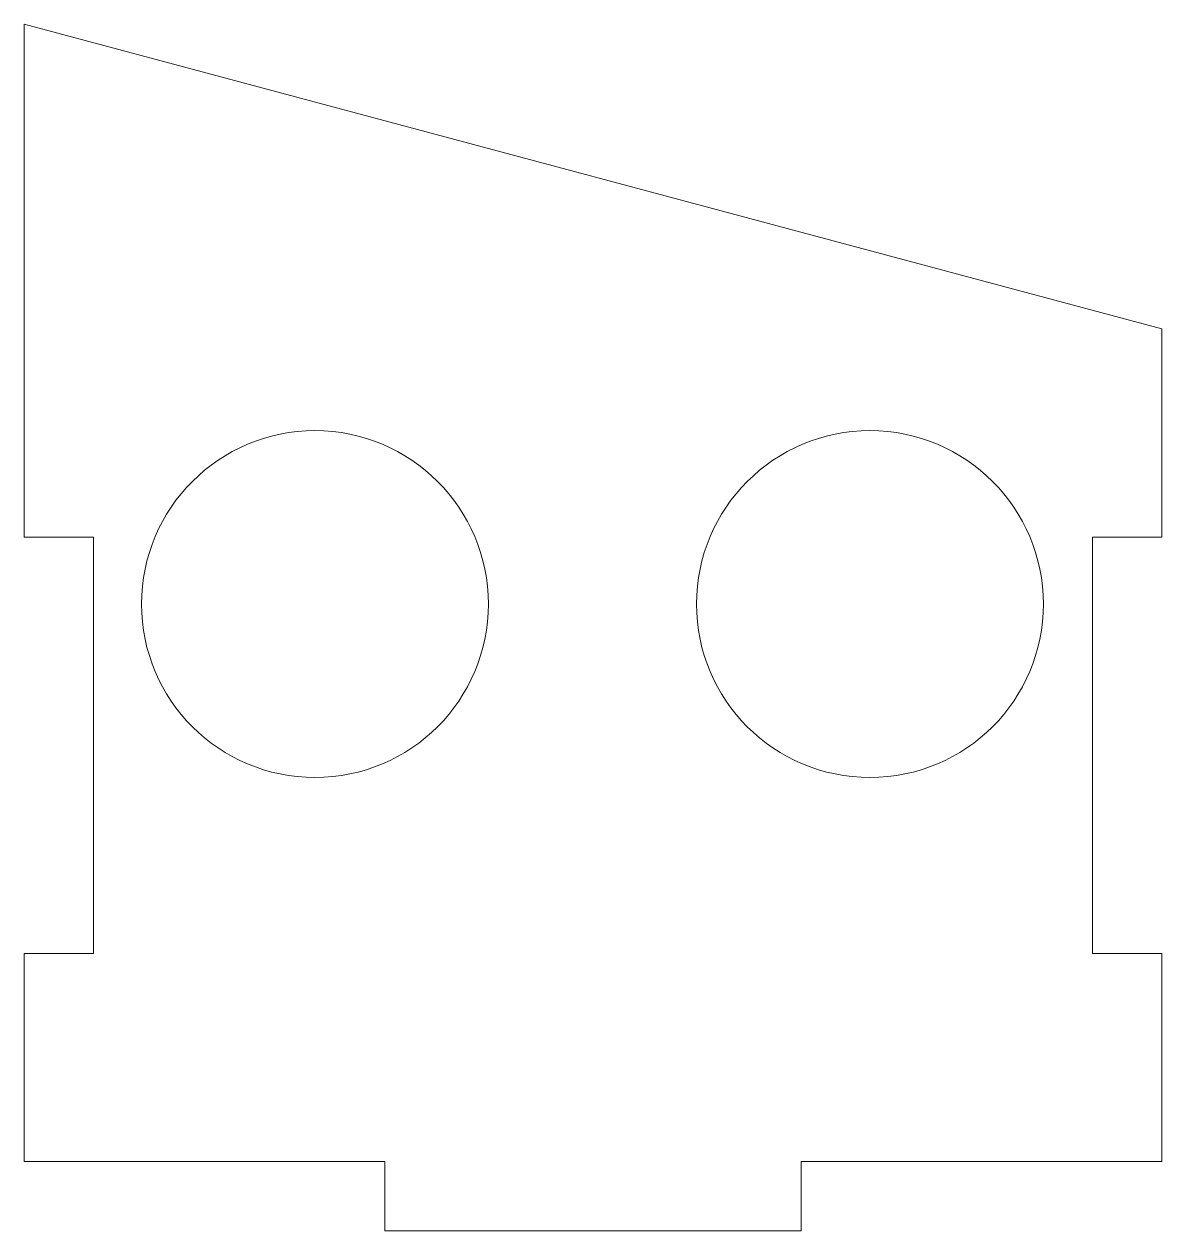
# Model space of a CAD drawing. Header units: inches. Extents: x 0.47 to 2.52, y 5.87 to 8.05.
import ezdxf

# ---------------------------------------------------------------- set-up
doc = ezdxf.new("R2010")
doc.units = ezdxf.units.IN
doc.header["$MEASUREMENT"] = 0

msp = doc.modelspace()

# ---------------------------------------------------------------- linework, layer by layer
at = {"color": 7, "linetype": 'Continuous', "lineweight": 15}
for p, q in [((0.4736, 8.0466), (0.4736, 7.1223)), ((2.5236, 7.4973), (0.4736, 8.0466)), ((2.5236, 7.1223), (2.5236, 7.4973)), ((0.4736, 7.1223), (0.5986, 7.1223)), ((0.5986, 7.1223), (0.5986, 6.3723)), ((2.3986, 7.1223), (2.5236, 7.1223)), ((2.3986, 6.3723), (2.3986, 7.1223)), ((0.5986, 6.3723), (0.4736, 6.3723)), ((0.4736, 6.3723), (0.4736, 5.9973)), ((2.5236, 6.3723), (2.3986, 6.3723)), ((2.5236, 5.9973), (2.5236, 6.3723)), ((0.4736, 5.9973), (1.1236, 5.9973)), ((1.1236, 5.9973), (1.1236, 5.8723)), ((1.8736, 5.9973), (2.5236, 5.9973)), ((1.8736, 5.8723), (1.8736, 5.9973)), ((1.1236, 5.8723), (1.8736, 5.8723))]:
    msp.add_line(p, q, dxfattribs=at)
for centre in [(0.9976, 7.0017), (1.9976, 7.0017)]:
    msp.add_circle(centre, 0.3125, dxfattribs=at)

doc.saveas('drawing.dxf')
